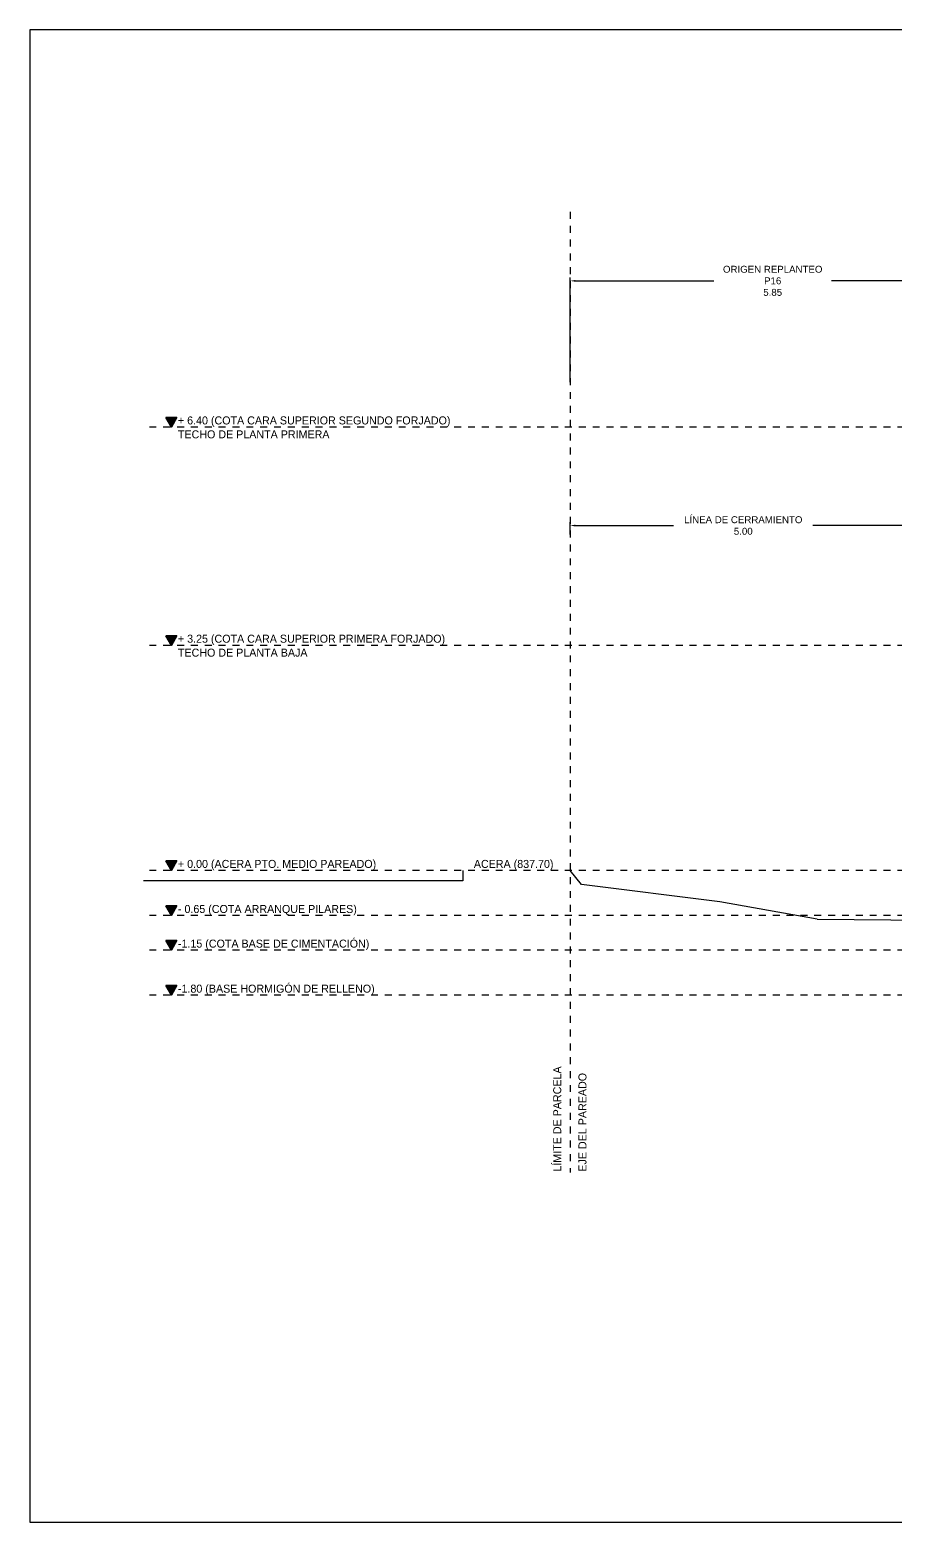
# Model space of a CAD drawing. Extents: x 2455 to 9764, y -806 to 181.
# Drawn here: x 4430.77 to 4443.27, y -409.26 to -387.73 of the extents above; entities that cross this region are included whole.
import ezdxf

# ---------------------------------------------------------------- set-up
doc = ezdxf.new("R2010")
doc.units = 0
doc.header["$LTSCALE"] = 0.2
doc.header["$MEASUREMENT"] = 0
doc.linetypes.add('CONTINUA', pattern=[0])
doc.linetypes.add('RAYITAS', pattern=[0.375, 0.25, -0.125])
doc.layers.add('01_cartela', color=6, linetype='CONTINUOUS', plot=False)
for name, color, linetype in [('01_cotas', 4, 'CONTINUOUS'), ('01_MONO inst', 254, 'CONTINUOUS'), ('01_perfil terreno natural', 170, 'CONTINUOUS'), ('01_proyección', 4, 'RAYITAS'), ('01_textos', 7, 'CONTINUOUS')]:
    doc.layers.add(name, color=color, linetype=linetype)
doc.styles.add('Century Gothic', font='', dxfattribs={"height": 2})
doc.styles.add('Estilo1', font='swissel.ttf')
doc.styles.add('ROMANS', font='romans')
doc.styles.get('Century Gothic').set_extended_font_data('Century Gothic')
doc.dimstyles.new('DECIMAL-50', dxfattribs={"dimtxt": 0.08, "dimasz": 0.15, "dimexe": 0.05, "dimexo": 0.05, "dimgap": 0.09, "dimtad": 0, "dimzin": 0, "dimdsep": 46, "dimtxsty": 'ROMANS', "dimblk": 'DOTSMALL', "dimcen": 0.09, "dimclrt": 7, "dimadec": 0, "dimazin": 0, "dimtfac": 1.38, "dimtix": 1, "dimtofl": 0, "dimtmove": 2, "dimatfit": 3, "dimldrblk": 'OBLIQUE', "dimfxl": 1, "dimtolj": 1, "dimtzin": 0, "dimarcsym": 0})

# ---------------------------------------------------------------- blocks, each defined once
blk = doc.blocks.new('*D448')
at = {"layer": '01_cotas', "color": 0, "linetype": 'CONTINUA', "lineweight": -2, "transparency": 16777216}
for p, q in [((4438.575, -392.811), (4438.575, -391.301)), ((4444.425, -392.811), (4444.425, -391.301))]:
    blk.add_line(p, q, dxfattribs=at)
at = {"layer": '01_cotas', "color": 0, "lineweight": -2, "transparency": 16777216}
for p, q in [((4438.65, -391.351), (4440.648, -391.351)), ((4444.35, -391.351), (4442.351, -391.351))]:
    blk.add_line(p, q, dxfattribs=at)
at = {"layer": '01_cotas', "color": 0, "transparency": 16777216}
for points in [[(4438.65, -391.339), (4438.65, -391.364), (4438.575, -391.351)], [(4444.35, -391.339), (4444.35, -391.364), (4444.425, -391.351)]]:
    blk.add_solid(points, dxfattribs=at)
at = {"layer": '01_cotas', "color": 7, "transparency": 16777216, "insert": (4441.5, -391.351), "char_height": 0.1, "width": 1.52292, "attachment_point": 5, "style": 'Estilo1'}
blk.add_mtext('\\A1;ORIGEN REPLANTEO P16\\P5.85', dxfattribs=at)
blk = doc.blocks.new('*D455')
at = {"layer": '01_cotas', "color": 0, "linetype": 'CONTINUA', "lineweight": -2, "transparency": 16777216}
for p, q in [((4438.575, -395.011), (4438.575, -394.832)), ((4443.575, -395.011), (4443.575, -394.832))]:
    blk.add_line(p, q, dxfattribs=at)
at = {"layer": '01_cotas', "color": 0, "lineweight": -2, "transparency": 16777216}
for p, q in [((4438.65, -394.882), (4440.068, -394.882)), ((4443.5, -394.882), (4442.081, -394.882))]:
    blk.add_line(p, q, dxfattribs=at)
at = {"layer": '01_cotas', "color": 0, "transparency": 16777216}
for points in [[(4438.65, -394.87), (4438.65, -394.895), (4438.575, -394.882)], [(4443.5, -394.87), (4443.5, -394.895), (4443.575, -394.882)]]:
    blk.add_solid(points, dxfattribs=at)
at = {"layer": '01_cotas', "color": 7, "transparency": 16777216, "insert": (4441.075, -394.882), "char_height": 0.1, "attachment_point": 5, "style": 'Estilo1'}
blk.add_mtext('\\A1;LÍNEA DE CERRAMIENTO\\P5.00', dxfattribs=at)

msp = doc.modelspace()

# ---------------------------------------------------------------- hatches: boundary and pattern name
at = {"layer": '01_textos', "ltscale": 0.01}
for color, points in [(120, [(4432.818, -393.461), (4432.738, -393.322), (4432.899, -393.322)]), (120, [(4432.818, -393.461), (4432.738, -393.322), (4432.899, -393.322)]), (120, [(4432.818, -393.461), (4432.899, -393.322), (4432.738, -393.322)]), (120, [(4432.818, -396.611), (4432.738, -396.472), (4432.899, -396.472)]), (120, [(4432.818, -396.611), (4432.738, -396.472), (4432.899, -396.472)]), (120, [(4432.818, -396.611), (4432.899, -396.472), (4432.738, -396.472)]), (10, [(4432.818, -399.861), (4432.738, -399.722), (4432.899, -399.722)]), (10, [(4432.818, -399.861), (4432.738, -399.722), (4432.899, -399.722)]), (10, [(4432.818, -399.861), (4432.899, -399.722), (4432.738, -399.722)]), (120, [(4432.818, -400.511), (4432.738, -400.372), (4432.899, -400.372)]), (120, [(4432.818, -400.511), (4432.738, -400.372), (4432.899, -400.372)]), (120, [(4432.818, -400.511), (4432.899, -400.372), (4432.738, -400.372)]), (120, [(4432.818, -401.011), (4432.738, -400.872), (4432.899, -400.872)]), (120, [(4432.818, -401.011), (4432.738, -400.872), (4432.899, -400.872)]), (120, [(4432.818, -401.011), (4432.899, -400.872), (4432.738, -400.872)]), (120, [(4432.818, -401.661), (4432.738, -401.522), (4432.899, -401.522)]), (120, [(4432.818, -401.661), (4432.738, -401.522), (4432.899, -401.522)]), (120, [(4432.818, -401.661), (4432.899, -401.522), (4432.738, -401.522)])]:
    msp.add_hatch(color=color, dxfattribs=at).paths.add_polyline_path(points)

# ---------------------------------------------------------------- linework, layer by layer
at = {"layer": '01_cartela', "color": 3}
msp.add_lwpolyline([(4430.775, -387.729), (4430.775, -409.264), (4461.413, -409.264), (4461.413, -387.729)], close=True, dxfattribs=at)
at = {"layer": '01_MONO inst'}
for p, q in [((4437.025, -399.861, 0), (4437.025, -400.011, 0)), ((4437.025, -400.011, 0), (4432.416, -400.011, 0))]:
    msp.add_line(p, q, dxfattribs=at)
at = {"layer": '01_perfil terreno natural'}
for p, q in [((4438.739, -400.061, 0), (4438.575, -399.861, 0)), ((4440.737, -400.311, 0), (4438.739, -400.061, 0)), ((4442.144, -400.561, 0), (4440.737, -400.311, 0)), ((4442.144, -400.561, 0), (4459.401, -400.722, 0))]:
    msp.add_line(p, q, dxfattribs=at)
at = {"layer": '01_proyección', "color": 10}
for p, q in [((4438.575, -390.356, 0), (4438.575, -404.219, 0)), ((4459.401, -399.861, 0), (4432.416, -399.861, 0))]:
    msp.add_line(p, q, dxfattribs=at)
at = {"layer": '01_proyección', "color": 120}
for p, q in [((4459.401, -393.461, 0), (4432.416, -393.461, 0)), ((4459.401, -396.611, 0), (4432.416, -396.611, 0)), ((4459.401, -400.511, 0), (4432.416, -400.511, 0)), ((4459.401, -401.011, 0), (4432.416, -401.011, 0)), ((4459.401, -401.661, 0), (4432.416, -401.661, 0))]:
    msp.add_line(p, q, dxfattribs=at)
at = {"layer": '01_textos', "color": 120, "ltscale": 0.01, "elevation": 0}
for points in [[(4432.818, -393.461), (4432.738, -393.322), (4432.899, -393.322)], [(4432.818, -393.461), (4432.899, -393.322), (4432.738, -393.322)], [(4432.818, -396.611), (4432.738, -396.472), (4432.899, -396.472)], [(4432.818, -396.611), (4432.899, -396.472), (4432.738, -396.472)], [(4432.818, -400.511), (4432.738, -400.372), (4432.899, -400.372)], [(4432.818, -400.511), (4432.899, -400.372), (4432.738, -400.372)], [(4432.818, -401.011), (4432.738, -400.872), (4432.899, -400.872)], [(4432.818, -401.011), (4432.899, -400.872), (4432.738, -400.872)], [(4432.818, -401.661), (4432.738, -401.522), (4432.899, -401.522)], [(4432.818, -401.661), (4432.899, -401.522), (4432.738, -401.522)]]:
    msp.add_lwpolyline(points, close=True, dxfattribs=at)
at = {"layer": '01_textos', "color": 10, "ltscale": 0.01, "elevation": 0}
for points in [[(4432.818, -399.861), (4432.738, -399.722), (4432.899, -399.722)], [(4432.818, -399.861), (4432.899, -399.722), (4432.738, -399.722)]]:
    msp.add_lwpolyline(points, close=True, dxfattribs=at)

# ---------------------------------------------------------------- texts
at = {"layer": '01_MONO inst', "linetype": 'CONTINUA', "ltscale": 1.5, "style": 'Century Gothic'}
msp.add_text('ACERA (837.70)', height=0.1155, dxfattribs=at).set_placement((4437.185, -399.823, 0))
at = {"layer": '01_textos', "color": 120, "ltscale": 0.01, "style": 'Century Gothic'}
for s, p in [('+ 6.40 (COTA CARA SUPERIOR SEGUNDO FORJADO)', (4432.913, -393.423, 0)), ('TECHO DE PLANTA PRIMERA', (4432.913, -393.624, 0)), ('+ 3.25 (COTA CARA SUPERIOR PRIMERA FORJADO)', (4432.913, -396.573, 0)), ('TECHO DE PLANTA BAJA', (4432.913, -396.774, 0)), ('- 0.65 (COTA ARRANQUE PILARES)', (4432.913, -400.473, 0)), ('-1.15 (COTA BASE DE CIMENTACIÓN)', (4432.913, -400.973, 0)), ('-1.80 (BASE HORMIGÓN DE RELLENO)', (4432.913, -401.623, 0))]:
    msp.add_text(s, height=0.1155, dxfattribs=at).set_placement(p)
at = {"layer": '01_textos', "color": 10, "ltscale": 0.01, "style": 'Century Gothic'}
msp.add_text('+ 0.00 (ACERA PTO. MEDIO PAREADO)', height=0.1155, dxfattribs=at).set_placement((4432.913, -399.823, 0))
for s, p in [('LÍMITE DE PARCELA', (4438.447, -404.206, 0)), ('EJE DEL PAREADO', (4438.811, -404.206, 0))]:
    msp.add_text(s, height=0.1155, rotation=90, dxfattribs=at).set_placement(p)

# ---------------------------------------------------------------- dimensions: what is measured, and where the dimension line sits
at = {"layer": '01_cotas'}
for base, p1, p2, text, picture, middle in [((4438.575, -391.351), (4444.425, -392.861, 0), (4438.575, -392.861, 0), 'ORIGEN REPLANTEO P16\\P<>', '*D448', (4441.5, -391.351)), ((4438.575, -394.882), (4443.575, -395.061, 0), (4438.575, -395.061, 0), 'LÍNEA DE CERRAMIENTO\\P<>', '*D455', (4441.075, -394.882))]:
    dim = msp.add_linear_dim(base=base, p1=p1, p2=p2, text=text, dimstyle='DECIMAL-50', override={"dimtxt": 0.1, "dimasz": 0.075, "dimtxsty": 'Estilo1', "dimsah": 1, "dimfxl": 0.09, "dimarcsym": 2}, dxfattribs=at)
    dim.commit()
    dim.dimension.update_dxf_attribs({"geometry": picture, "text_midpoint": middle})

doc.saveas('drawing.dxf')
